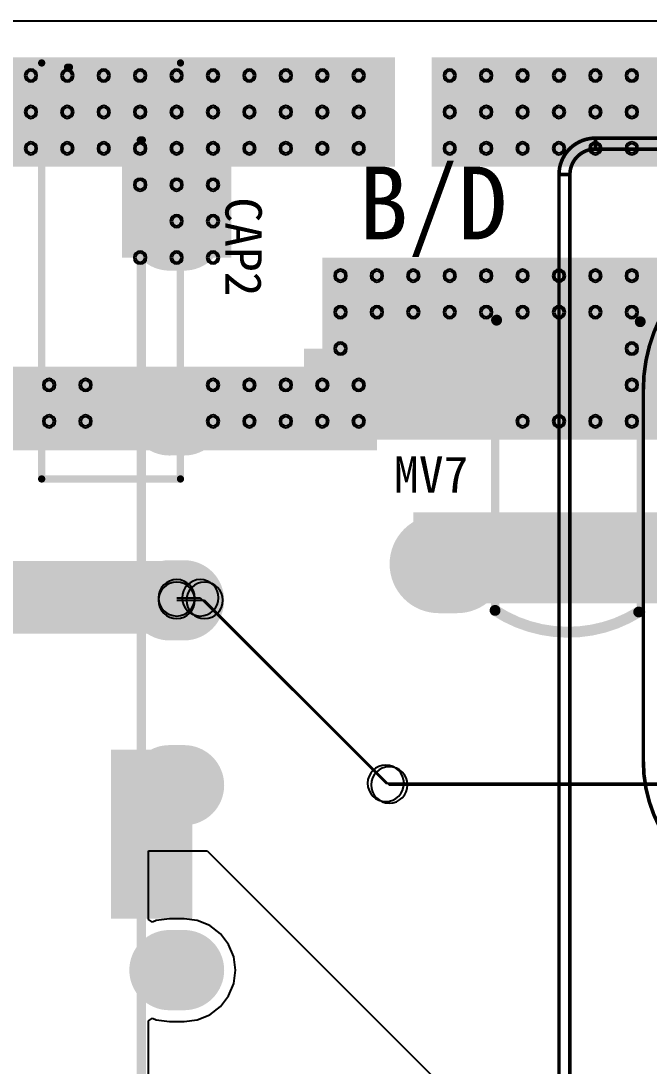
# Model space of a CAD drawing. Header units: inches. Extents: x 32166 to 66782, y 2386 to 7162.
# Drawn here: x 32874.6 to 32952.2, y 3836.1 to 3965.4 of the extents above; entities that cross this region are included whole.
import ezdxf

# ---------------------------------------------------------------- set-up
doc = ezdxf.new("R2010")
doc.units = ezdxf.units.IN
doc.header["$LTSCALE"] = 0.64311
doc.header["$MEASUREMENT"] = 0
for name, color, linetype in [('KEEPOUTLAYER', 6, 'CONTINUOUS'), ('MULTILAYER', 9, 'CONTINUOUS'), ('TOPLAYER', 1, 'CONTINUOUS'), ('TOPOVERLAY', 2, 'CONTINUOUS'), ('TOPSOLDER', 216, 'CONTINUOUS')]:
    doc.layers.add(name, color=color, linetype=linetype)
doc.styles.get("Standard").update_dxf_attribs({"font": 'txt', "width": 0.8})

msp = doc.modelspace()

# ---------------------------------------------------------------- linework, layer by layer
at = {"layer": 'KEEPOUTLAYER'}
msp.add_line((32666.61, 3965.35), (34174.11, 3965.35), dxfattribs=at)
at = {"layer": 'MULTILAYER'}
for points, const_width in [([(32885.76, 3952.93, 1), (32885.76, 3950.23, 1)], 2.7), ([(32892.98, 3941.69, 1), (32892.98, 3937.19, 1)], 4.5), ([(32894.78, 3941.69, 1), (32894.78, 3937.19, 1)], 4.5), ([(32929.08, 3921.16, 1), (32923.45, 3921.16, 1)], 5.63), ([(32931.33, 3921.16, 1), (32925.7, 3921.16, 1)], 5.63), ([(32939.31, 3924.04, 1), (32939.31, 3921.34, 1)], 2.7), ([(32945.16, 3924.04, 1), (32945.16, 3921.34, 1)], 2.7), ([(32892.98, 3918.83, 1), (32892.98, 3914.33, 1)], 4.5), ([(32894.78, 3918.83, 1), (32894.78, 3914.33, 1)], 4.5), ([(32885.76, 3918.64, 1), (32885.76, 3915.94, 1)], 2.7), ([(32929.08, 3898.21, 1), (32923.45, 3898.21, 1)], 5.63), ([(32931.33, 3898.21, 1), (32925.7, 3898.21, 1)], 5.63), ([(32941.11, 3899.63, 1), (32941.11, 3896.26, 1)], 3.37), ([(32943.36, 3899.63, 1), (32943.36, 3896.26, 1)], 3.37), ([(32892.98, 3895.97, 1), (32892.98, 3891.47, 1)], 4.5), ([(32894.78, 3895.97, 1), (32894.78, 3891.47, 1)], 4.5), ([(32892.98, 3873.11, 1), (32892.98, 3868.61, 1)], 4.5), ([(32894.78, 3873.11, 1), (32894.78, 3868.61, 1)], 4.5), ([(32892.98, 3850.25, 1), (32892.98, 3845.75, 1)], 4.5), ([(32894.78, 3850.25, 1), (32894.78, 3845.75, 1)], 4.5)]:
    msp.add_lwpolyline(points, format="xyb", close=True, dxfattribs=dict(at, const_width=const_width))
for points, const_width in [([(32892.98, 3939.44), (32894.78, 3939.44)], 9), ([(32926.26, 3921.16), (32928.51, 3921.16)], 11.25), ([(32945.16, 3922.69), (32939.31, 3922.69)], 5.4), ([(32892.98, 3916.58), (32894.78, 3916.58)], 9), ([(32926.26, 3898.21), (32928.51, 3898.21)], 11.25), ([(32943.36, 3897.94), (32941.11, 3897.94)], 6.75), ([(32892.98, 3893.72), (32894.78, 3893.72)], 9), ([(32892.98, 3870.86), (32894.78, 3870.86)], 9), ([(32892.98, 3848), (32894.78, 3848)], 9)]:
    msp.add_lwpolyline(points, dxfattribs=dict(at, const_width=const_width))
for centre, start, end in [((32875.86, 3958.6), 0, 180), ((32875.86, 3958.6), 180, 0), ((32880.36, 3958.6), 0, 180), ((32880.36, 3958.6), 180, 0), ((32884.86, 3958.6), 0, 180), ((32884.86, 3958.6), 180, 0), ((32889.36, 3958.6), 0, 180), ((32889.36, 3958.6), 180, 0), ((32893.86, 3958.6), 0, 180), ((32893.86, 3958.6), 180, 0), ((32898.36, 3958.6), 0, 180), ((32898.36, 3958.6), 180, 0), ((32902.86, 3958.6), 0, 180), ((32902.86, 3958.6), 180, 0), ((32907.36, 3958.6), 0, 180), ((32907.36, 3958.6), 180, 0), ((32911.86, 3958.6), 0, 180), ((32911.86, 3958.6), 180, 0), ((32916.36, 3958.6), 0, 180), ((32916.36, 3958.6), 180, 0), ((32927.61, 3958.6), 0, 180), ((32927.61, 3958.6), 180, 0), ((32932.11, 3958.6), 0, 180), ((32932.11, 3958.6), 180, 0), ((32936.61, 3958.6), 0, 180), ((32936.61, 3958.6), 180, 0), ((32941.11, 3958.6), 0, 180), ((32941.11, 3958.6), 180, 0), ((32945.61, 3958.6), 0, 180), ((32945.61, 3958.6), 180, 0), ((32950.11, 3958.6), 0, 180), ((32950.11, 3958.6), 180, 0), ((32875.86, 3954.1), 0, 180), ((32875.86, 3954.1), 180, 0), ((32880.36, 3954.1), 0, 180), ((32880.36, 3954.1), 180, 0), ((32884.86, 3954.1), 0, 180), ((32884.86, 3954.1), 180, 0), ((32889.36, 3954.1), 0, 180), ((32889.36, 3954.1), 180, 0), ((32893.86, 3954.1), 0, 180), ((32893.86, 3954.1), 180, 0), ((32898.36, 3954.1), 0, 180), ((32898.36, 3954.1), 180, 0), ((32902.86, 3954.1), 0, 180), ((32902.86, 3954.1), 180, 0), ((32907.36, 3954.1), 0, 180), ((32907.36, 3954.1), 180, 0), ((32911.86, 3954.1), 0, 180), ((32911.86, 3954.1), 180, 0), ((32916.36, 3954.1), 0, 180), ((32916.36, 3954.1), 180, 0), ((32927.61, 3954.1), 0, 180), ((32927.61, 3954.1), 180, 0), ((32932.11, 3954.1), 0, 180), ((32932.11, 3954.1), 180, 0), ((32936.61, 3954.1), 0, 180), ((32936.61, 3954.1), 180, 0), ((32941.11, 3954.1), 0, 180), ((32941.11, 3954.1), 180, 0), ((32945.61, 3954.1), 0, 180), ((32945.61, 3954.1), 180, 0), ((32950.11, 3954.1), 0, 180), ((32950.11, 3954.1), 180, 0), ((32875.86, 3949.6), 0, 180), ((32875.86, 3949.6), 180, 0), ((32880.36, 3949.6), 0, 180), ((32880.36, 3949.6), 180, 0), ((32884.86, 3949.6), 0, 180), ((32884.86, 3949.6), 180, 0), ((32889.36, 3949.6), 0, 180), ((32889.36, 3949.6), 180, 0), ((32893.86, 3949.6), 0, 180), ((32893.86, 3949.6), 180, 0), ((32898.36, 3949.6), 0, 180), ((32898.36, 3949.6), 180, 0), ((32902.86, 3949.6), 0, 180), ((32902.86, 3949.6), 180, 0), ((32907.36, 3949.6), 0, 180), ((32907.36, 3949.6), 180, 0), ((32911.86, 3949.6), 0, 180), ((32911.86, 3949.6), 180, 0), ((32916.36, 3949.6), 0, 180), ((32916.36, 3949.6), 180, 0), ((32927.61, 3949.6), 0, 180), ((32927.61, 3949.6), 180, 0), ((32932.11, 3949.6), 0, 180), ((32932.11, 3949.6), 180, 0), ((32936.61, 3949.6), 0, 180), ((32936.61, 3949.6), 180, 0), ((32941.11, 3949.6), 0, 180), ((32941.11, 3949.6), 180, 0), ((32945.61, 3949.6), 0, 180), ((32945.61, 3949.6), 180, 0), ((32950.11, 3949.6), 0, 180), ((32950.11, 3949.6), 180, 0), ((32889.36, 3945.1), 0, 180), ((32889.36, 3945.1), 180, 0), ((32893.86, 3945.1), 0, 180), ((32893.86, 3945.1), 180, 0), ((32898.36, 3945.1), 0, 180), ((32898.36, 3945.1), 180, 0), ((32893.86, 3940.6), 0, 180), ((32893.86, 3940.6), 180, 0), ((32898.36, 3940.6), 0, 180), ((32898.36, 3940.6), 180, 0), ((32889.36, 3936.1), 0, 180), ((32889.36, 3936.1), 180, 0), ((32893.86, 3936.1), 0, 180), ((32893.86, 3936.1), 180, 0), ((32898.36, 3936.1), 0, 180), ((32898.36, 3936.1), 180, 0), ((32914.11, 3933.85), 0, 180), ((32914.11, 3933.85), 0, 180), ((32914.11, 3933.85), 180, 0), ((32914.11, 3933.85), 180, 0), ((32918.61, 3933.85), 0, 180), ((32918.61, 3933.85), 180, 0), ((32923.11, 3933.85), 0, 180), ((32923.11, 3933.85), 180, 0), ((32927.61, 3933.85), 0, 180), ((32927.61, 3933.85), 180, 0), ((32932.11, 3933.85), 0, 180), ((32932.11, 3933.85), 180, 0), ((32936.61, 3933.85), 0, 180), ((32936.61, 3933.85), 180, 0), ((32941.11, 3933.85), 0, 180), ((32941.11, 3933.85), 180, 0), ((32945.61, 3933.85), 0, 180), ((32945.61, 3933.85), 180, 0), ((32950.11, 3933.85), 0, 180), ((32950.11, 3933.85), 180, 0), ((32914.11, 3929.35), 0, 180), ((32918.61, 3929.35), 0, 180), ((32918.61, 3929.35), 0, 180), ((32923.11, 3929.35), 0, 180), ((32927.61, 3929.35), 0, 180), ((32932.11, 3929.35), 0, 180), ((32932.11, 3929.35), 0, 180), ((32936.61, 3929.35), 0, 180), ((32941.11, 3929.35), 0, 180), ((32945.61, 3929.35), 0, 180), ((32945.61, 3929.35), 0, 180), ((32950.11, 3929.35), 0, 180), ((32914.11, 3929.35), 180, 0), ((32918.61, 3929.35), 180, 0), ((32918.61, 3929.35), 180, 0), ((32923.11, 3929.35), 180, 0), ((32927.61, 3929.35), 180, 0), ((32932.11, 3929.35), 180, 0), ((32932.11, 3929.35), 180, 0), ((32936.61, 3929.35), 180, 0), ((32941.11, 3929.35), 180, 0), ((32945.61, 3929.35), 180, 0), ((32945.61, 3929.35), 180, 0), ((32950.11, 3929.35), 180, 0), ((32914.11, 3924.85), 0, 180), ((32914.11, 3924.85), 180, 0), ((32950.11, 3924.85), 0, 180), ((32950.11, 3924.85), 180, 0), ((32878.11, 3920.35), 0, 180), ((32882.61, 3920.35), 0, 180), ((32898.36, 3920.35), 0, 180), ((32902.86, 3920.35), 0, 180), ((32907.36, 3920.35), 0, 180), ((32911.86, 3920.35), 0, 180), ((32916.36, 3920.35), 0, 180), ((32950.11, 3920.35), 0, 180), ((32878.11, 3920.35), 180, 0), ((32882.61, 3920.35), 180, 0), ((32898.36, 3920.35), 180, 0), ((32902.86, 3920.35), 180, 0), ((32907.36, 3920.35), 180, 0), ((32911.86, 3920.35), 180, 0), ((32916.36, 3920.35), 180, 0), ((32950.11, 3920.35), 180, 0), ((32878.11, 3915.85), 0, 180), ((32878.11, 3915.85), 180, 0), ((32882.61, 3915.85), 0, 180), ((32882.61, 3915.85), 180, 0), ((32898.36, 3915.85), 0, 180), ((32898.36, 3915.85), 180, 0), ((32902.86, 3915.85), 0, 180), ((32902.86, 3915.85), 180, 0), ((32907.36, 3915.85), 0, 180), ((32907.36, 3915.85), 180, 0), ((32911.86, 3915.85), 0, 180), ((32911.86, 3915.85), 180, 0), ((32916.36, 3915.85), 0, 180), ((32916.36, 3915.85), 180, 0), ((32936.61, 3915.85), 0, 180), ((32936.61, 3915.85), 180, 0), ((32941.11, 3915.85), 0, 180), ((32941.11, 3915.85), 180, 0), ((32945.61, 3915.85), 0, 180), ((32945.61, 3915.85), 0, 180), ((32945.61, 3915.85), 180, 0), ((32945.61, 3915.85), 180, 0), ((32950.11, 3915.85), 0, 180), ((32950.11, 3915.85), 0, 180), ((32950.11, 3915.85), 180, 0), ((32950.11, 3915.85), 180, 0)]:
    msp.add_arc(centre, 0.562, start, end, dxfattribs=at)
at = {"layer": 'TOPLAYER'}
for p, q in [((32893.88, 3894.03), (32896.79, 3894.03)), ((32896.79, 3894.03), (32919.71, 3871.1)), ((32919.71, 3871.1), (33019.92, 3871.1)), ((32890.4, 3854.26), (32890.4, 3862.75)), ((32890.4, 3862.75), (32897.64, 3862.75)), ((32897.64, 3862.75), (32940.8, 3819.6)), ((32890.87, 3853.95), (32890.4, 3854.26)), ((32891.33, 3854.14), (32890.87, 3853.95)), ((32892.98, 3854.35), (32891.33, 3854.14)), ((32894.78, 3854.35), (32892.98, 3854.35)), ((32896.42, 3854.14), (32894.78, 3854.35)), ((32897.95, 3853.5), (32896.42, 3854.14)), ((32899.27, 3852.49), (32897.95, 3853.5)), ((32900.28, 3851.17), (32899.27, 3852.49)), ((32900.92, 3849.64), (32900.28, 3851.17)), ((32901.13, 3848), (32900.92, 3849.64)), ((32900.92, 3846.35), (32901.13, 3848)), ((32900.28, 3844.82), (32900.92, 3846.35)), ((32899.27, 3843.5), (32900.28, 3844.82)), ((32897.95, 3842.49), (32899.27, 3843.5)), ((32890.4, 3841.73), (32890.87, 3842.05)), ((32890.4, 3831.4), (32890.4, 3841.73)), ((32890.87, 3842.05), (32891.33, 3841.86)), ((32891.33, 3841.86), (32892.98, 3841.64)), ((32894.78, 3841.64), (32896.42, 3841.86)), ((32896.42, 3841.86), (32897.95, 3842.49)), ((32892.98, 3841.64), (32894.78, 3841.64))]:
    msp.add_line(p, q, dxfattribs=at)
for points, const_width in [([(32885.76, 3952.93, 1), (32885.76, 3950.23, 1)], 2.7), ([(32892.98, 3941.69, 1), (32892.98, 3937.19, 1)], 4.5), ([(32894.78, 3941.69, 1), (32894.78, 3937.19, 1)], 4.5), ([(32929.08, 3921.16, 1), (32923.45, 3921.16, 1)], 5.63), ([(32931.33, 3921.16, 1), (32925.7, 3921.16, 1)], 5.63), ([(32939.31, 3924.04, 1), (32939.31, 3921.34, 1)], 2.7), ([(32945.16, 3924.04, 1), (32945.16, 3921.34, 1)], 2.7), ([(32892.98, 3918.83, 1), (32892.98, 3914.33, 1)], 4.5), ([(32894.78, 3918.83, 1), (32894.78, 3914.33, 1)], 4.5), ([(32885.76, 3918.64, 1), (32885.76, 3915.94, 1)], 2.7), ([(32929.08, 3898.21, 1), (32923.45, 3898.21, 1)], 5.63), ([(32931.33, 3898.21, 1), (32925.7, 3898.21, 1)], 5.63), ([(32941.11, 3899.63, 1), (32941.11, 3896.26, 1)], 3.37), ([(32943.36, 3899.63, 1), (32943.36, 3896.26, 1)], 3.37), ([(32892.98, 3895.97, 1), (32892.98, 3891.47, 1)], 4.5), ([(32894.78, 3895.97, 1), (32894.78, 3891.47, 1)], 4.5), ([(32892.98, 3873.11, 1), (32892.98, 3868.61, 1)], 4.5), ([(32894.78, 3873.11, 1), (32894.78, 3868.61, 1)], 4.5), ([(32892.98, 3850.25, 1), (32892.98, 3845.75, 1)], 4.5), ([(32894.78, 3850.25, 1), (32894.78, 3845.75, 1)], 4.5)]:
    msp.add_lwpolyline(points, format="xyb", close=True, dxfattribs=dict(at, const_width=const_width))
for points, const_width in [([(32892.98, 3939.44), (32894.78, 3939.44)], 9), ([(32926.26, 3921.16), (32928.51, 3921.16)], 11.25), ([(32945.16, 3922.69), (32939.31, 3922.69)], 5.4), ([(32892.98, 3916.58), (32894.78, 3916.58)], 9), ([(32926.26, 3898.21), (32928.51, 3898.21)], 11.25), ([(32943.36, 3897.94), (32941.11, 3897.94)], 6.75), ([(32892.98, 3893.72), (32894.78, 3893.72)], 9), ([(32892.98, 3870.86), (32894.78, 3870.86)], 9), ([(32892.98, 3848), (32894.78, 3848)], 9)]:
    msp.add_lwpolyline(points, dxfattribs=dict(at, const_width=const_width))
for centre, radius, start, end in [((32875.86, 3958.6), 0.562, 0, 180), ((32875.86, 3958.6), 0.562, 180, 0), ((32880.36, 3958.6), 0.562, 0, 180), ((32880.36, 3958.6), 0.562, 180, 0), ((32884.86, 3958.6), 0.562, 0, 180), ((32884.86, 3958.6), 0.562, 180, 0), ((32889.36, 3958.6), 0.562, 0, 180), ((32889.36, 3958.6), 0.562, 180, 0), ((32893.86, 3958.6), 0.562, 0, 180), ((32893.86, 3958.6), 0.562, 180, 0), ((32898.36, 3958.6), 0.562, 0, 180), ((32898.36, 3958.6), 0.562, 180, 0), ((32902.86, 3958.6), 0.562, 0, 180), ((32902.86, 3958.6), 0.562, 180, 0), ((32907.36, 3958.6), 0.562, 0, 180), ((32907.36, 3958.6), 0.562, 180, 0), ((32911.86, 3958.6), 0.562, 0, 180), ((32911.86, 3958.6), 0.562, 180, 0), ((32916.36, 3958.6), 0.562, 0, 180), ((32916.36, 3958.6), 0.562, 180, 0), ((32927.61, 3958.6), 0.562, 0, 180), ((32927.61, 3958.6), 0.562, 180, 0), ((32932.11, 3958.6), 0.562, 0, 180), ((32932.11, 3958.6), 0.562, 180, 0), ((32936.61, 3958.6), 0.562, 0, 180), ((32936.61, 3958.6), 0.562, 180, 0), ((32941.11, 3958.6), 0.562, 0, 180), ((32941.11, 3958.6), 0.562, 180, 0), ((32945.61, 3958.6), 0.562, 0, 180), ((32945.61, 3958.6), 0.562, 180, 0), ((32950.11, 3958.6), 0.562, 0, 180), ((32950.11, 3958.6), 0.562, 180, 0), ((32875.86, 3954.1), 0.562, 0, 180), ((32875.86, 3954.1), 0.562, 180, 0), ((32880.36, 3954.1), 0.562, 0, 180), ((32880.36, 3954.1), 0.562, 180, 0), ((32884.86, 3954.1), 0.562, 0, 180), ((32884.86, 3954.1), 0.562, 180, 0), ((32889.36, 3954.1), 0.562, 0, 180), ((32889.36, 3954.1), 0.562, 180, 0), ((32893.86, 3954.1), 0.562, 0, 180), ((32893.86, 3954.1), 0.562, 180, 0), ((32898.36, 3954.1), 0.562, 0, 180), ((32898.36, 3954.1), 0.562, 180, 0), ((32902.86, 3954.1), 0.562, 0, 180), ((32902.86, 3954.1), 0.562, 180, 0), ((32907.36, 3954.1), 0.562, 0, 180), ((32907.36, 3954.1), 0.562, 180, 0), ((32911.86, 3954.1), 0.562, 0, 180), ((32911.86, 3954.1), 0.562, 180, 0), ((32916.36, 3954.1), 0.562, 0, 180), ((32916.36, 3954.1), 0.562, 180, 0), ((32927.61, 3954.1), 0.562, 0, 180), ((32927.61, 3954.1), 0.562, 180, 0), ((32932.11, 3954.1), 0.562, 0, 180), ((32932.11, 3954.1), 0.562, 180, 0), ((32936.61, 3954.1), 0.562, 0, 180), ((32936.61, 3954.1), 0.562, 180, 0), ((32941.11, 3954.1), 0.562, 0, 180), ((32941.11, 3954.1), 0.562, 180, 0), ((32945.61, 3954.1), 0.562, 0, 180), ((32945.61, 3954.1), 0.562, 180, 0), ((32950.11, 3954.1), 0.562, 0, 180), ((32950.11, 3954.1), 0.562, 180, 0), ((32875.86, 3949.6), 0.562, 0, 180), ((32875.86, 3949.6), 0.562, 180, 0), ((32880.36, 3949.6), 0.562, 0, 180), ((32880.36, 3949.6), 0.562, 180, 0), ((32884.86, 3949.6), 0.562, 0, 180), ((32884.86, 3949.6), 0.562, 180, 0), ((32889.36, 3949.6), 0.562, 0, 180), ((32889.36, 3949.6), 0.562, 180, 0), ((32893.86, 3949.6), 0.562, 0, 180), ((32893.86, 3949.6), 0.562, 180, 0), ((32898.36, 3949.6), 0.562, 0, 180), ((32898.36, 3949.6), 0.562, 180, 0), ((32902.86, 3949.6), 0.562, 0, 180), ((32902.86, 3949.6), 0.562, 180, 0), ((32907.36, 3949.6), 0.562, 0, 180), ((32907.36, 3949.6), 0.562, 180, 0), ((32911.86, 3949.6), 0.562, 0, 180), ((32911.86, 3949.6), 0.562, 180, 0), ((32916.36, 3949.6), 0.562, 0, 180), ((32916.36, 3949.6), 0.562, 180, 0), ((32927.61, 3949.6), 0.562, 0, 180), ((32927.61, 3949.6), 0.562, 180, 0), ((32932.11, 3949.6), 0.562, 0, 180), ((32932.11, 3949.6), 0.562, 180, 0), ((32936.61, 3949.6), 0.562, 0, 180), ((32936.61, 3949.6), 0.562, 180, 0), ((32941.11, 3949.6), 0.562, 0, 180), ((32941.11, 3949.6), 0.562, 180, 0), ((32945.61, 3949.6), 0.562, 0, 180), ((32945.61, 3949.6), 0.562, 180, 0), ((32950.11, 3949.6), 0.562, 0, 180), ((32950.11, 3949.6), 0.562, 180, 0), ((32889.36, 3945.1), 0.562, 0, 180), ((32889.36, 3945.1), 0.562, 180, 0), ((32893.86, 3945.1), 0.562, 0, 180), ((32893.86, 3945.1), 0.562, 180, 0), ((32898.36, 3945.1), 0.562, 0, 180), ((32898.36, 3945.1), 0.562, 180, 0), ((32893.86, 3940.6), 0.562, 0, 180), ((32893.86, 3940.6), 0.562, 180, 0), ((32898.36, 3940.6), 0.562, 0, 180), ((32898.36, 3940.6), 0.562, 180, 0), ((32889.36, 3936.1), 0.562, 0, 180), ((32889.36, 3936.1), 0.562, 180, 0), ((32893.86, 3936.1), 0.562, 0, 180), ((32893.86, 3936.1), 0.562, 180, 0), ((32898.36, 3936.1), 0.562, 0, 180), ((32898.36, 3936.1), 0.562, 180, 0), ((32914.11, 3933.85), 0.562, 0, 180), ((32914.11, 3933.85), 0.562, 0, 180), ((32914.11, 3933.85), 0.562, 180, 0), ((32914.11, 3933.85), 0.562, 180, 0), ((32918.61, 3933.85), 0.562, 0, 180), ((32918.61, 3933.85), 0.562, 180, 0), ((32923.11, 3933.85), 0.562, 0, 180), ((32923.11, 3933.85), 0.562, 180, 0), ((32927.61, 3933.85), 0.562, 0, 180), ((32927.61, 3933.85), 0.562, 180, 0), ((32932.11, 3933.85), 0.562, 0, 180), ((32932.11, 3933.85), 0.562, 180, 0), ((32936.61, 3933.85), 0.562, 0, 180), ((32936.61, 3933.85), 0.562, 180, 0), ((32941.11, 3933.85), 0.562, 0, 180), ((32941.11, 3933.85), 0.562, 180, 0), ((32945.61, 3933.85), 0.562, 0, 180), ((32945.61, 3933.85), 0.562, 180, 0), ((32950.11, 3933.85), 0.562, 0, 180), ((32950.11, 3933.85), 0.562, 180, 0), ((32914.11, 3929.35), 0.562, 0, 180), ((32918.61, 3929.35), 0.562, 0, 180), ((32918.61, 3929.35), 0.562, 0, 180), ((32923.11, 3929.35), 0.562, 0, 180), ((32927.61, 3929.35), 0.562, 0, 180), ((32932.11, 3929.35), 0.562, 0, 180), ((32932.11, 3929.35), 0.562, 0, 180), ((32936.61, 3929.35), 0.562, 0, 180), ((32941.11, 3929.35), 0.562, 0, 180), ((32945.61, 3929.35), 0.562, 0, 180), ((32945.61, 3929.35), 0.562, 0, 180), ((32950.11, 3929.35), 0.562, 0, 180), ((32914.11, 3929.35), 0.562, 180, 0), ((32918.61, 3929.35), 0.562, 180, 0), ((32918.61, 3929.35), 0.562, 180, 0), ((32923.11, 3929.35), 0.562, 180, 0), ((32927.61, 3929.35), 0.562, 180, 0), ((32932.11, 3929.35), 0.562, 180, 0), ((32932.11, 3929.35), 0.562, 180, 0), ((32936.61, 3929.35), 0.562, 180, 0), ((32941.11, 3929.35), 0.562, 180, 0), ((32945.61, 3929.35), 0.562, 180, 0), ((32945.61, 3929.35), 0.562, 180, 0), ((32950.11, 3929.35), 0.562, 180, 0), ((32914.11, 3924.85), 0.562, 0, 180), ((32914.11, 3924.85), 0.562, 180, 0), ((32950.11, 3924.85), 0.562, 0, 180), ((32950.11, 3924.85), 0.562, 180, 0), ((32878.11, 3920.35), 0.562, 0, 180), ((32882.61, 3920.35), 0.562, 0, 180), ((32898.36, 3920.35), 0.562, 0, 180), ((32902.86, 3920.35), 0.562, 0, 180), ((32907.36, 3920.35), 0.562, 0, 180), ((32911.86, 3920.35), 0.562, 0, 180), ((32916.36, 3920.35), 0.562, 0, 180), ((32950.11, 3920.35), 0.562, 0, 180), ((32878.11, 3920.35), 0.562, 180, 0), ((32882.61, 3920.35), 0.562, 180, 0), ((32898.36, 3920.35), 0.562, 180, 0), ((32902.86, 3920.35), 0.562, 180, 0), ((32907.36, 3920.35), 0.562, 180, 0), ((32911.86, 3920.35), 0.562, 180, 0), ((32916.36, 3920.35), 0.562, 180, 0), ((32950.11, 3920.35), 0.562, 180, 0), ((32878.11, 3915.85), 0.562, 0, 180), ((32878.11, 3915.85), 0.562, 180, 0), ((32882.61, 3915.85), 0.562, 0, 180), ((32882.61, 3915.85), 0.562, 180, 0), ((32898.36, 3915.85), 0.562, 0, 180), ((32898.36, 3915.85), 0.562, 180, 0), ((32902.86, 3915.85), 0.562, 0, 180), ((32902.86, 3915.85), 0.562, 180, 0), ((32907.36, 3915.85), 0.562, 0, 180), ((32907.36, 3915.85), 0.562, 180, 0), ((32911.86, 3915.85), 0.562, 0, 180), ((32911.86, 3915.85), 0.562, 180, 0), ((32916.36, 3915.85), 0.562, 0, 180), ((32916.36, 3915.85), 0.562, 180, 0), ((32936.61, 3915.85), 0.562, 0, 180), ((32936.61, 3915.85), 0.562, 180, 0), ((32941.11, 3915.85), 0.562, 0, 180), ((32941.11, 3915.85), 0.562, 180, 0), ((32945.61, 3915.85), 0.562, 0, 180), ((32945.61, 3915.85), 0.562, 0, 180), ((32945.61, 3915.85), 0.562, 180, 0), ((32945.61, 3915.85), 0.562, 180, 0), ((32950.11, 3915.85), 0.562, 0, 180), ((32950.11, 3915.85), 0.562, 0, 180), ((32950.11, 3915.85), 0.562, 180, 0), ((32950.11, 3915.85), 0.562, 180, 0), ((32893.88, 3894.03), 2.25, 0, 180), ((32896.79, 3894.03), 2.25, 0, 180), ((32896.79, 3894.03), 2.25, 0, 180), ((32893.88, 3894.03), 2.25, 180, 0), ((32896.79, 3894.03), 2.25, 180, 0), ((32896.79, 3894.03), 2.25, 180, 0), ((32919.71, 3871.1), 2.25, 0, 180), ((32919.71, 3871.1), 2.25, 0, 180), ((32919.71, 3871.1), 2.25, 180, 0), ((32919.71, 3871.1), 2.25, 180, 0)]:
    msp.add_arc(centre, radius, start, end, dxfattribs=at)
for points in [[(32846.61, 3947.35), (32920.86, 3947.35), (32846.61, 3960.85), (32920.86, 3960.85)], [(32925.36, 3947.35), (33413.61, 3947.35), (32925.36, 3960.85), (33413.61, 3960.85)], [(32887.11, 3936.1), (32900.61, 3936.1), (32887.11, 3947.35), (32900.61, 3947.35)], [(32911.86, 3922.6), (33316.86, 3922.6), (32911.86, 3936.1), (33316.86, 3936.1)], [(32909.61, 3913.6), (32970.36, 3913.6), (32909.61, 3924.85), (32970.36, 3924.85)], [(32909.61, 3912.25), (32918.61, 3912.25), (32909.61, 3924.85), (32918.61, 3924.85)], [(32870.01, 3912.25), (32918.61, 3912.25), (32870.01, 3922.6), (32918.61, 3922.6)], [(32923.11, 3893.35), (33001.86, 3893.35), (32923.11, 3904.6), (33001.86, 3904.6)], [(32858.59, 3889.6), (32893.88, 3889.6), (32858.59, 3898.6), (32893.88, 3898.6)], [(32885.76, 3854.35), (32895.8, 3854.35), (32885.76, 3875.26), (32895.8, 3875.26)]]:
    msp.add_solid(points, dxfattribs=at)
at = {"layer": 'TOPOVERLAY'}
for points, const_width in [([(32877.19, 3908.72), (32877.19, 3960.16)], 0.9), ([(32877.19, 3960.16), (32894.34, 3960.16)], 0.9), ([(32894.34, 3908.72), (32894.34, 3960.16)], 0.9), ([(32706.02, 3959.62), (32880.62, 3959.62)], 0.914), ([(32889.39, 3812.02), (32889.39, 3950.62)], 0.914), ([(32889.62, 3812.02), (32889.62, 3950.62)], 0.914), ([(32945.61, 3949.51), (32945.61, 3950.86)], 0.45), ([(32945.61, 3950.86), (33094.56, 3950.86)], 0.45), ([(32945.61, 3949.51), (33094.56, 3949.51)], 0.45), ([(32941.11, 3831.61), (32941.11, 3946.36)], 0.45), ([(32941.11, 3946.36), (32942.46, 3946.36)], 0.45), ([(32942.46, 3831.61), (32942.46, 3946.36)], 0.45), ([(32933.24, 3892.47), (32933.24, 3928.36)], 1.03), ([(32951.24, 3892.28), (32951.24, 3928.16)], 1.03), ([(32951.53, 3873.83), (32951.53, 3919.77)], 0.45), ([(32877.19, 3908.72), (32894.34, 3908.72)], 0.9)]:
    msp.add_lwpolyline(points, dxfattribs=dict(at, const_width=const_width))
for points, const_width in [([(32877.19, 3960.38, 1), (32877.19, 3959.93, 1)], 0.45), ([(32877.19, 3960.38, 1), (32877.19, 3959.93, 1)], 0.45), ([(32894.34, 3960.38, 1), (32894.34, 3959.93, 1)], 0.45), ([(32894.34, 3960.38, 1), (32894.34, 3959.93, 1)], 0.45), ([(32880.39, 3959.85, 1), (32880.39, 3959.39, 1)], 0.457), ([(32880.62, 3959.85, 1), (32880.62, 3959.39, 1)], 0.457), ([(32880.62, 3959.85, 1), (32880.62, 3959.39, 1)], 0.457), ([(32889.39, 3950.85, 1), (32889.39, 3950.39, 1)], 0.457), ([(32889.39, 3950.85, 1), (32889.39, 3950.39, 1)], 0.457), ([(32889.62, 3950.85, 1), (32889.62, 3950.39, 1)], 0.457), ([(32889.62, 3950.85, 1), (32889.62, 3950.39, 1)], 0.457), ([(32945.5, 3950.86, 1), (32945.73, 3950.86, 1)], 0.225), ([(32945.5, 3950.86, 1), (32945.73, 3950.86, 1)], 0.225), ([(32945.5, 3950.86, 1), (32945.73, 3950.86, 1)], 0.225), ([(32945.5, 3949.51, 1), (32945.73, 3949.51, 1)], 0.225), ([(32945.5, 3949.51, 1), (32945.73, 3949.51, 1)], 0.225), ([(32945.5, 3949.51, 1), (32945.73, 3949.51, 1)], 0.225), ([(32941, 3946.36, 1), (32941.23, 3946.36, 1)], 0.225), ([(32941, 3946.36, 1), (32941.23, 3946.36, 1)], 0.225), ([(32941, 3946.36, 1), (32941.23, 3946.36, 1)], 0.225), ([(32942.35, 3946.36, 1), (32942.58, 3946.36, 1)], 0.225), ([(32942.35, 3946.36, 1), (32942.58, 3946.36, 1)], 0.225), ([(32942.35, 3946.36, 1), (32942.58, 3946.36, 1)], 0.225), ([(32933.24, 3928.62, 1), (32933.24, 3928.1, 1)], 0.517), ([(32933.4, 3928.7, 1), (32933.4, 3928.02, 1)], 0.675), ([(32951.15, 3928.5, 1), (32951.15, 3927.83, 1)], 0.675), ([(32951.24, 3928.42, 1), (32951.24, 3927.91, 1)], 0.517), ([(32951.42, 3919.77, 1), (32951.64, 3919.77, 1)], 0.225), ([(32951.42, 3919.77, 1), (32951.64, 3919.77, 1)], 0.225), ([(32877.19, 3908.95, 1), (32877.19, 3908.5, 1)], 0.45), ([(32877.19, 3908.95, 1), (32877.19, 3908.5, 1)], 0.45), ([(32894.34, 3908.95, 1), (32894.34, 3908.5, 1)], 0.45), ([(32894.34, 3908.95, 1), (32894.34, 3908.5, 1)], 0.45), ([(32933.21, 3892.81, 1), (32933.21, 3892.14, 1)], 0.675), ([(32933.24, 3892.73, 1), (32933.24, 3892.22, 1)], 0.517), ([(32950.96, 3892.61, 1), (32950.96, 3891.94, 1)], 0.675), ([(32951.24, 3892.54, 1), (32951.24, 3892.02, 1)], 0.517), ([(32951.42, 3873.83, 1), (32951.64, 3873.83, 1)], 0.225), ([(32951.42, 3873.83, 1), (32951.64, 3873.83, 1)], 0.225)]:
    msp.add_lwpolyline(points, format="xyb", close=True, dxfattribs=dict(at, const_width=const_width))
for points, const_width in [([(32880.39, 3959.62, -0.414214), (32889.39, 3950.62)], 0.914), ([(32880.62, 3959.62, -0.414214), (32889.62, 3950.62)], 0.914), ([(32941.11, 3946.36, -0.414214), (32945.61, 3950.86)], 0.45), ([(32942.46, 3946.36, -0.414214), (32945.61, 3949.51)], 0.45), ([(32951.53, 3919.77, -0.414214), (32971.31, 3939.55)], 0.45), ([(32933.4, 3928.36, -0.29277), (32951.15, 3928.16)], 1.35), ([(32950.96, 3892.28, -0.29277), (32933.21, 3892.47)], 1.35), ([(32956.56, 3861.55, -0.196645), (32951.53, 3873.83)], 0.45)]:
    msp.add_lwpolyline(points, format="xyb", dxfattribs=dict(at, const_width=const_width))
at = {"layer": 'TOPSOLDER'}
for p, q in [((32893.88, 3893.72), (32897.32, 3893.72)), ((32897.32, 3893.72), (32920.14, 3870.9)), ((32920.14, 3870.9), (33029.76, 3870.9))]:
    msp.add_line(p, q, dxfattribs=at)
for points, const_width in [([(32885.76, 3953.16, 1), (32885.76, 3950.01, 1)], 3.16), ([(32892.98, 3941.92, 1), (32892.98, 3936.96, 1)], 4.96), ([(32894.78, 3941.92, 1), (32894.78, 3936.96, 1)], 4.96), ([(32929.3, 3921.16, 1), (32923.22, 3921.16, 1)], 6.08), ([(32931.55, 3921.16, 1), (32925.47, 3921.16, 1)], 6.08), ([(32939.31, 3924.27, 1), (32939.31, 3921.12, 1)], 3.16), ([(32945.16, 3924.27, 1), (32945.16, 3921.12, 1)], 3.16), ([(32892.98, 3919.06, 1), (32892.98, 3914.1, 1)], 4.96), ([(32894.78, 3919.06, 1), (32894.78, 3914.1, 1)], 4.96), ([(32885.76, 3918.87, 1), (32885.76, 3915.72, 1)], 3.16), ([(32929.3, 3898.21, 1), (32923.22, 3898.21, 1)], 6.08), ([(32931.55, 3898.21, 1), (32925.47, 3898.21, 1)], 6.08), ([(32941.11, 3899.86, 1), (32941.11, 3896.03, 1)], 3.83), ([(32943.36, 3899.86, 1), (32943.36, 3896.03, 1)], 3.83), ([(32892.98, 3896.2, 1), (32892.98, 3891.24, 1)], 4.96), ([(32894.78, 3896.2, 1), (32894.78, 3891.24, 1)], 4.96), ([(32892.98, 3873.34, 1), (32892.98, 3868.38, 1)], 4.96), ([(32894.78, 3873.34, 1), (32894.78, 3868.38, 1)], 4.96), ([(32892.98, 3850.48, 1), (32892.98, 3845.52, 1)], 4.96), ([(32894.78, 3850.48, 1), (32894.78, 3845.52, 1)], 4.96)]:
    msp.add_lwpolyline(points, format="xyb", close=True, dxfattribs=dict(at, const_width=const_width))
for points, const_width in [([(32892.98, 3939.44), (32894.78, 3939.44)], 9.91), ([(32926.26, 3921.16), (32928.51, 3921.16)], 12.16), ([(32945.16, 3922.69), (32939.31, 3922.69)], 6.31), ([(32892.98, 3916.58), (32894.78, 3916.58)], 9.91), ([(32926.26, 3898.21), (32928.51, 3898.21)], 12.16), ([(32943.36, 3897.94), (32941.11, 3897.94)], 7.66), ([(32892.98, 3893.72), (32894.78, 3893.72)], 9.91), ([(32892.98, 3870.86), (32894.78, 3870.86)], 9.91), ([(32892.98, 3848), (32894.78, 3848)], 9.91)]:
    msp.add_lwpolyline(points, dxfattribs=dict(at, const_width=const_width))
for centre, radius, start, end in [((32875.86, 3958.6), 0.791, 0, 180), ((32880.36, 3958.6), 0.791, 0, 180), ((32884.86, 3958.6), 0.791, 0, 180), ((32889.36, 3958.6), 0.791, 0, 180), ((32893.86, 3958.6), 0.791, 0, 180), ((32898.36, 3958.6), 0.791, 0, 180), ((32902.86, 3958.6), 0.791, 0, 180), ((32907.36, 3958.6), 0.791, 0, 180), ((32911.86, 3958.6), 0.791, 0, 180), ((32916.36, 3958.6), 0.791, 0, 180), ((32927.61, 3958.6), 0.791, 0, 180), ((32932.11, 3958.6), 0.791, 0, 180), ((32936.61, 3958.6), 0.791, 0, 180), ((32941.11, 3958.6), 0.791, 0, 180), ((32945.61, 3958.6), 0.791, 0, 180), ((32950.11, 3958.6), 0.791, 0, 180), ((32875.86, 3958.6), 0.791, 180, 0), ((32880.36, 3958.6), 0.791, 180, 0), ((32884.86, 3958.6), 0.791, 180, 0), ((32889.36, 3958.6), 0.791, 180, 0), ((32893.86, 3958.6), 0.791, 180, 0), ((32898.36, 3958.6), 0.791, 180, 0), ((32902.86, 3958.6), 0.791, 180, 0), ((32907.36, 3958.6), 0.791, 180, 0), ((32911.86, 3958.6), 0.791, 180, 0), ((32916.36, 3958.6), 0.791, 180, 0), ((32927.61, 3958.6), 0.791, 180, 0), ((32932.11, 3958.6), 0.791, 180, 0), ((32936.61, 3958.6), 0.791, 180, 0), ((32941.11, 3958.6), 0.791, 180, 0), ((32945.61, 3958.6), 0.791, 180, 0), ((32950.11, 3958.6), 0.791, 180, 0), ((32875.86, 3954.1), 0.791, 0, 180), ((32875.86, 3954.1), 0.791, 180, 0), ((32880.36, 3954.1), 0.791, 0, 180), ((32880.36, 3954.1), 0.791, 180, 0), ((32884.86, 3954.1), 0.791, 0, 180), ((32884.86, 3954.1), 0.791, 180, 0), ((32889.36, 3954.1), 0.791, 0, 180), ((32889.36, 3954.1), 0.791, 180, 0), ((32893.86, 3954.1), 0.791, 0, 180), ((32893.86, 3954.1), 0.791, 180, 0), ((32898.36, 3954.1), 0.791, 0, 180), ((32898.36, 3954.1), 0.791, 180, 0), ((32902.86, 3954.1), 0.791, 0, 180), ((32902.86, 3954.1), 0.791, 180, 0), ((32907.36, 3954.1), 0.791, 0, 180), ((32907.36, 3954.1), 0.791, 180, 0), ((32911.86, 3954.1), 0.791, 0, 180), ((32911.86, 3954.1), 0.791, 180, 0), ((32916.36, 3954.1), 0.791, 0, 180), ((32916.36, 3954.1), 0.791, 180, 0), ((32927.61, 3954.1), 0.791, 0, 180), ((32927.61, 3954.1), 0.791, 180, 0), ((32932.11, 3954.1), 0.791, 0, 180), ((32932.11, 3954.1), 0.791, 180, 0), ((32936.61, 3954.1), 0.791, 0, 180), ((32936.61, 3954.1), 0.791, 180, 0), ((32941.11, 3954.1), 0.791, 0, 180), ((32941.11, 3954.1), 0.791, 180, 0), ((32945.61, 3954.1), 0.791, 0, 180), ((32945.61, 3954.1), 0.791, 180, 0), ((32950.11, 3954.1), 0.791, 0, 180), ((32950.11, 3954.1), 0.791, 180, 0), ((32875.86, 3949.6), 0.791, 0, 180), ((32880.36, 3949.6), 0.791, 0, 180), ((32884.86, 3949.6), 0.791, 0, 180), ((32889.36, 3949.6), 0.791, 0, 180), ((32893.86, 3949.6), 0.791, 0, 180), ((32898.36, 3949.6), 0.791, 0, 180), ((32902.86, 3949.6), 0.791, 0, 180), ((32907.36, 3949.6), 0.791, 0, 180), ((32911.86, 3949.6), 0.791, 0, 180), ((32916.36, 3949.6), 0.791, 0, 180), ((32927.61, 3949.6), 0.791, 0, 180), ((32932.11, 3949.6), 0.791, 0, 180), ((32936.61, 3949.6), 0.791, 0, 180), ((32941.11, 3949.6), 0.791, 0, 180), ((32945.61, 3949.6), 0.791, 0, 180), ((32950.11, 3949.6), 0.791, 0, 180), ((32875.86, 3949.6), 0.791, 180, 0), ((32880.36, 3949.6), 0.791, 180, 0), ((32884.86, 3949.6), 0.791, 180, 0), ((32889.36, 3949.6), 0.791, 180, 0), ((32893.86, 3949.6), 0.791, 180, 0), ((32898.36, 3949.6), 0.791, 180, 0), ((32902.86, 3949.6), 0.791, 180, 0), ((32907.36, 3949.6), 0.791, 180, 0), ((32911.86, 3949.6), 0.791, 180, 0), ((32916.36, 3949.6), 0.791, 180, 0), ((32927.61, 3949.6), 0.791, 180, 0), ((32932.11, 3949.6), 0.791, 180, 0), ((32936.61, 3949.6), 0.791, 180, 0), ((32941.11, 3949.6), 0.791, 180, 0), ((32945.61, 3949.6), 0.791, 180, 0), ((32950.11, 3949.6), 0.791, 180, 0), ((32889.36, 3945.1), 0.791, 0, 180), ((32889.36, 3945.1), 0.791, 180, 0), ((32893.86, 3945.1), 0.791, 0, 180), ((32893.86, 3945.1), 0.791, 180, 0), ((32898.36, 3945.1), 0.791, 0, 180), ((32898.36, 3945.1), 0.791, 180, 0), ((32893.86, 3940.6), 0.791, 0, 180), ((32898.36, 3940.6), 0.791, 0, 180), ((32893.86, 3940.6), 0.791, 180, 0), ((32898.36, 3940.6), 0.791, 180, 0), ((32889.36, 3936.1), 0.791, 0, 180), ((32889.36, 3936.1), 0.791, 180, 0), ((32893.86, 3936.1), 0.791, 0, 180), ((32893.86, 3936.1), 0.791, 180, 0), ((32898.36, 3936.1), 0.791, 0, 180), ((32898.36, 3936.1), 0.791, 180, 0), ((32914.11, 3933.85), 0.791, 0, 180), ((32914.11, 3933.85), 0.791, 0, 180), ((32914.11, 3933.85), 0.791, 180, 0), ((32914.11, 3933.85), 0.791, 180, 0), ((32918.61, 3933.85), 0.791, 0, 180), ((32918.61, 3933.85), 0.791, 180, 0), ((32923.11, 3933.85), 0.791, 0, 180), ((32923.11, 3933.85), 0.791, 180, 0), ((32927.61, 3933.85), 0.791, 0, 180), ((32927.61, 3933.85), 0.791, 180, 0), ((32932.11, 3933.85), 0.791, 0, 180), ((32932.11, 3933.85), 0.791, 180, 0), ((32936.61, 3933.85), 0.791, 0, 180), ((32936.61, 3933.85), 0.791, 180, 0), ((32941.11, 3933.85), 0.791, 0, 180), ((32941.11, 3933.85), 0.791, 180, 0), ((32945.61, 3933.85), 0.791, 0, 180), ((32945.61, 3933.85), 0.791, 180, 0), ((32950.11, 3933.85), 0.791, 0, 180), ((32950.11, 3933.85), 0.791, 180, 0), ((32914.11, 3929.35), 0.791, 0, 180), ((32918.61, 3929.35), 0.791, 0, 180), ((32918.61, 3929.35), 0.791, 0, 180), ((32923.11, 3929.35), 0.791, 0, 180), ((32927.61, 3929.35), 0.791, 0, 180), ((32932.11, 3929.35), 0.791, 0, 180), ((32932.11, 3929.35), 0.791, 0, 180), ((32936.61, 3929.35), 0.791, 0, 180), ((32941.11, 3929.35), 0.791, 0, 180), ((32945.61, 3929.35), 0.791, 0, 180), ((32945.61, 3929.35), 0.791, 0, 180), ((32950.11, 3929.35), 0.791, 0, 180), ((32914.11, 3929.35), 0.791, 180, 0), ((32918.61, 3929.35), 0.791, 180, 0), ((32918.61, 3929.35), 0.791, 180, 0), ((32923.11, 3929.35), 0.791, 180, 0), ((32927.61, 3929.35), 0.791, 180, 0), ((32932.11, 3929.35), 0.791, 180, 0), ((32932.11, 3929.35), 0.791, 180, 0), ((32936.61, 3929.35), 0.791, 180, 0), ((32941.11, 3929.35), 0.791, 180, 0), ((32945.61, 3929.35), 0.791, 180, 0), ((32945.61, 3929.35), 0.791, 180, 0), ((32950.11, 3929.35), 0.791, 180, 0), ((32914.11, 3924.85), 0.791, 0, 180), ((32914.11, 3924.85), 0.791, 180, 0), ((32950.11, 3924.85), 0.791, 0, 180), ((32950.11, 3924.85), 0.791, 180, 0), ((32878.11, 3920.35), 0.791, 0, 180), ((32882.61, 3920.35), 0.791, 0, 180), ((32898.36, 3920.35), 0.791, 0, 180), ((32902.86, 3920.35), 0.791, 0, 180), ((32907.36, 3920.35), 0.791, 0, 180), ((32911.86, 3920.35), 0.791, 0, 180), ((32916.36, 3920.35), 0.791, 0, 180), ((32950.11, 3920.35), 0.791, 0, 180), ((32878.11, 3920.35), 0.791, 180, 0), ((32882.61, 3920.35), 0.791, 180, 0), ((32898.36, 3920.35), 0.791, 180, 0), ((32902.86, 3920.35), 0.791, 180, 0), ((32907.36, 3920.35), 0.791, 180, 0), ((32911.86, 3920.35), 0.791, 180, 0), ((32916.36, 3920.35), 0.791, 180, 0), ((32950.11, 3920.35), 0.791, 180, 0), ((32878.11, 3915.85), 0.791, 0, 180), ((32882.61, 3915.85), 0.791, 0, 180), ((32898.36, 3915.85), 0.791, 0, 180), ((32902.86, 3915.85), 0.791, 0, 180), ((32907.36, 3915.85), 0.791, 0, 180), ((32911.86, 3915.85), 0.791, 0, 180), ((32916.36, 3915.85), 0.791, 0, 180), ((32936.61, 3915.85), 0.791, 0, 180), ((32941.11, 3915.85), 0.791, 0, 180), ((32945.61, 3915.85), 0.791, 0, 180), ((32945.61, 3915.85), 0.791, 0, 180), ((32950.11, 3915.85), 0.791, 0, 180), ((32950.11, 3915.85), 0.791, 0, 180), ((32878.11, 3915.85), 0.791, 180, 0), ((32882.61, 3915.85), 0.791, 180, 0), ((32898.36, 3915.85), 0.791, 180, 0), ((32902.86, 3915.85), 0.791, 180, 0), ((32907.36, 3915.85), 0.791, 180, 0), ((32911.86, 3915.85), 0.791, 180, 0), ((32916.36, 3915.85), 0.791, 180, 0), ((32936.61, 3915.85), 0.791, 180, 0), ((32941.11, 3915.85), 0.791, 180, 0), ((32945.61, 3915.85), 0.791, 180, 0), ((32945.61, 3915.85), 0.791, 180, 0), ((32950.11, 3915.85), 0.791, 180, 0), ((32950.11, 3915.85), 0.791, 180, 0), ((32893.88, 3893.72), 2.25, 0, 180), ((32897.32, 3893.72), 2.25, 0, 180), ((32897.32, 3893.72), 2.25, 0, 180), ((32893.88, 3893.72), 2.25, 180, 0), ((32897.32, 3893.72), 2.25, 180, 0), ((32897.32, 3893.72), 2.25, 180, 0), ((32920.14, 3870.9), 2.25, 0, 180), ((32920.14, 3870.9), 2.25, 0, 180), ((32920.14, 3870.9), 2.25, 180, 0), ((32920.14, 3870.9), 2.25, 180, 0)]:
    msp.add_arc(centre, radius, start, end, dxfattribs=at)
for points in [[(32846.61, 3947.35), (32920.86, 3947.35), (32846.61, 3960.85), (32920.86, 3960.85)], [(32925.36, 3947.35), (33413.61, 3947.35), (32925.36, 3960.85), (33413.61, 3960.85)], [(32887.11, 3936.1), (32900.61, 3936.1), (32887.11, 3947.35), (32900.61, 3947.35)], [(32911.86, 3922.6), (33316.86, 3922.6), (32911.86, 3936.1), (33316.86, 3936.1)], [(32909.61, 3913.6), (32970.36, 3913.6), (32909.61, 3924.85), (32970.36, 3924.85)], [(32878.65, 3912.25), (32918.61, 3912.25), (32878.65, 3922.6), (32918.61, 3922.6)], [(32923.11, 3893.35), (33001.86, 3893.35), (32923.11, 3904.6), (33001.86, 3904.6)]]:
    msp.add_solid(points, dxfattribs=at)

# ---------------------------------------------------------------- texts
at = {"layer": 'TOPOVERLAY'}
for s, height, rotation, p in [('B/D', 9, 360, (32916.36, 3938.35)), ('CAP2', 4.5, 270, (32899.89, 3943.53)), ('MV7', 4.5, 360, (32920.73, 3907.03))]:
    msp.add_text(s, height=height, rotation=rotation, dxfattribs=at).set_placement(p)

doc.saveas('drawing.dxf')
